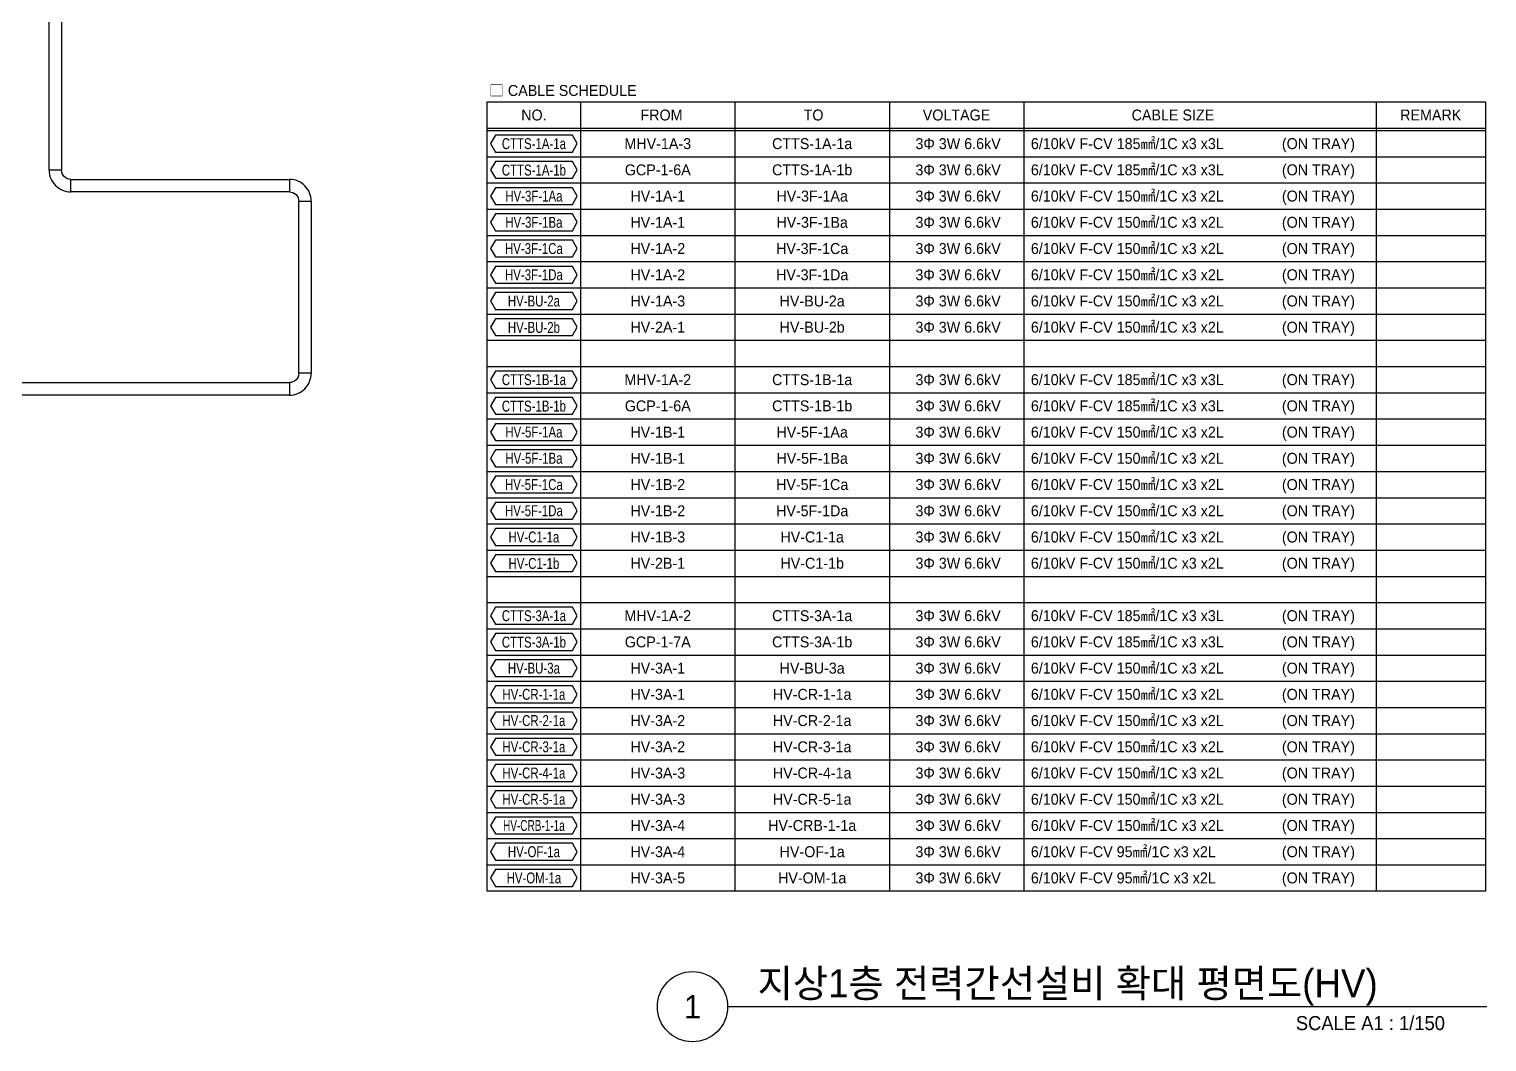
# Model space of a CAD drawing. Header units: millimetres. Extents: x 28900 to 374841, y -351975 to 849955.
# Drawn here: x 274913 to 321611, y -351975 to -319538 of the extents above; entities that cross this region are included whole.
import ezdxf
from ezdxf.enums import TextEntityAlignment as Align

# ---------------------------------------------------------------- set-up
doc = ezdxf.new("R2010")
doc.units = ezdxf.units.MM
doc.header["$LTSCALE"] = 150
for name, color, linetype in [('-----26 Electrical Cable Tray_HV_발전기 A', 6, 'Continuous'), ('-----26 Electrical Cable Tray_HV_발전기 B', 103, 'Continuous'), ('-----29 Cable Schedule', 1, 'Continuous'), ('-----29 Indicator', 1, 'Continuous'), ('-----29 주기', 1, 'Continuous'), ('-----30 Text', 2, 'Continuous'), ('-----41 Drawing Title', 2, 'Continuous')]:
    doc.layers.add(name, color=color, linetype=linetype)
doc.styles.add('ELEC', font='Dotum.ttf')

msp = doc.modelspace()

# ---------------------------------------------------------------- linework, layer by layer
at = {"layer": '-----26 Electrical Cable Tray_HV_발전기 A', "elevation": 0}
for points in [[(275550, -324050), (275550, -306350), (275950, -306350), (275950, -324050)], [(276250, -324350), (283250, -324350), (283250, -324750), (276250, -324750)], [(283550, -330561), (283550, -325050), (283950, -325050), (283950, -330561)], [(283250, -331261), (271040, -331261), (271040, -330861), (283250, -330861)]]:
    msp.add_lwpolyline(points, close=True, dxfattribs=at)
for points in [[(276250, -324350, -0.414214), (275950, -324050), (275950, -324050), (275950, -324050), (275950, -324050), (275550, -324050, 0.414214), (276250, -324750)], [(283250, -324750, -0.414214), (283550, -325050), (283550, -325050), (283550, -325050), (283550, -325050), (283950, -325050, 0.414214), (283250, -324350)], [(283550, -330561, -0.414214), (283250, -330861), (283250, -330861), (283250, -330861), (283250, -330861), (283250, -331261, 0.414214), (283950, -330561)]]:
    msp.add_lwpolyline(points, format="xyb", close=True, dxfattribs=at)
at = {"layer": '-----26 Electrical Cable Tray_HV_발전기 B', "elevation": 0}
for points in [[(275950, -304950), (275950, -324050), (275550, -324050), (275550, -304950)], [(276250, -324350), (283250, -324350), (283250, -324750), (276250, -324750)], [(283550, -330561), (283550, -325050), (283950, -325050), (283950, -330561)], [(283250, -331261), (271240, -331261), (271240, -330861), (283250, -330861)]]:
    msp.add_lwpolyline(points, close=True, dxfattribs=at)
for points in [[(276250, -324350, -0.414214), (275950, -324050), (275950, -324050), (275950, -324050), (275950, -324050), (275550, -324050, 0.414214), (276250, -324750)], [(283250, -324750, -0.414214), (283550, -325050), (283550, -325050), (283550, -325050), (283550, -325050), (283950, -325050, 0.414214), (283250, -324350)], [(283550, -330561, -0.414214), (283250, -330861), (283250, -330861), (283250, -330861), (283250, -330861), (283250, -331261, 0.414214), (283950, -330561)]]:
    msp.add_lwpolyline(points, format="xyb", close=True, dxfattribs=at)
at = {"layer": '-----41 Drawing Title', "color": 7}
msp.add_line((321611, -350850), (297289, -350850), dxfattribs=at)
msp.add_circle((296164, -350850), 1125, dxfattribs=at)

# ---------------------------------------------------------------- texts
at = {"layer": '-----41 Drawing Title', "color": 2, "style": 'ELEC'}
msp.add_text('지상1층 전력간선설비 확대 평면도(HV)', height=900, dxfattribs=at).set_placement((298248, -350550))
at = {"layer": '-----41 Drawing Title', "color": 7, "style": 'ELEC'}
msp.add_text('1', height=750, dxfattribs=at).set_placement((296164, -350850), align=Align.MIDDLE)
at = {"layer": '-----41 Drawing Title', "style": 'ELEC'}
msp.add_text('SCALE A1 : 1/150', height=450, dxfattribs=at).set_placement((320269, -351600), align=Align.RIGHT)

# ---------------------------------------------------------------- wipeouts: each hides what was drawn before it
at = {"color": 3}
msp.add_wipeout([(289588, -321868), (321565, -321868), (321565, -347145), (289588, -347145)], dxfattribs=at).dxf.layer = '-----26 Electrical Cable Tray_HV_발전기 B'

# ---------------------------------------------------------------- next in the draw order: linework, layer by layer
at = {"layer": '-----29 Cable Schedule'}
for p, q in [((292578, -321868), (292578, -322785)), ((297524, -321868), (297524, -322785)), ((302470, -321868), (302470, -322785)), ((306775, -321868), (306775, -322785)), ((318065, -321868), (318065, -322785))]:
    msp.add_line(p, q, dxfattribs=at)
at = {"layer": '-----29 Cable Schedule', "color": 3}
for p, q in [((289588, -322708), (321565, -322708)), ((289588, -322785), (321565, -322785))]:
    msp.add_line(p, q, dxfattribs=at)
at = {"layer": '-----29 Cable Schedule', "color": 1}
for p, q in [((292578, -322785), (292578, -347145)), ((297524, -322785), (297524, -347145)), ((302470, -322785), (302470, -347145)), ((306775, -322785), (306775, -347145)), ((318065, -322785), (318065, -347145)), ((289588, -323625), (321565, -323625)), ((289588, -324465), (321565, -324465)), ((289588, -325305), (321565, -325305)), ((289588, -326145), (321565, -326145)), ((289588, -326985), (321565, -326985)), ((289588, -327825), (321565, -327825)), ((289588, -328665), (321565, -328665)), ((289588, -329505), (321565, -329505)), ((289588, -330345), (321565, -330345)), ((289588, -331185), (321565, -331185)), ((289588, -332025), (321565, -332025)), ((289588, -332865), (321565, -332865)), ((289588, -333705), (321565, -333705)), ((289588, -334545), (321565, -334545)), ((289588, -335385), (321565, -335385)), ((289588, -336225), (321565, -336225)), ((289588, -337065), (321565, -337065)), ((289588, -337905), (321565, -337905)), ((289588, -338745), (321565, -338745)), ((289588, -339585), (321565, -339585)), ((289588, -340425), (321565, -340425)), ((289588, -341265), (321565, -341265)), ((289588, -342105), (321565, -342105)), ((289588, -342945), (321565, -342945)), ((289588, -343785), (321565, -343785)), ((289588, -344625), (321565, -344625)), ((289588, -345465), (321565, -345465)), ((289588, -346305), (321565, -346305))]:
    msp.add_line(p, q, dxfattribs=at)
at = {"layer": '-----29 Cable Schedule', "color": 3}
msp.add_lwpolyline([(289588, -321868), (321565, -321868), (321565, -347145), (289588, -347145)], close=True, dxfattribs=at)
at = {"layer": '-----29 주기'}
for points in [[(289848, -322936), (289693, -323205), (289848, -323475), (292318, -323475), (292473, -323205), (292318, -322936)], [(289848, -323776), (289693, -324045), (289848, -324315), (292318, -324315), (292473, -324045), (292318, -323776)], [(289848, -324616), (289693, -324885), (289848, -325155), (292318, -325155), (292473, -324885), (292318, -324616)], [(289848, -325456), (289693, -325725), (289848, -325995), (292318, -325995), (292473, -325725), (292318, -325456)], [(289848, -326296), (289693, -326565), (289848, -326835), (292318, -326835), (292473, -326565), (292318, -326296)], [(289848, -327136), (289693, -327405), (289848, -327675), (292318, -327675), (292473, -327405), (292318, -327136)], [(289848, -327976), (289693, -328245), (289848, -328515), (292318, -328515), (292473, -328245), (292318, -327976)], [(289848, -328816), (289693, -329085), (289848, -329355), (292318, -329355), (292473, -329085), (292318, -328816)], [(289848, -330496), (289693, -330765), (289848, -331035), (292318, -331035), (292473, -330765), (292318, -330496)], [(289848, -331336), (289693, -331605), (289848, -331875), (292318, -331875), (292473, -331605), (292318, -331336)], [(289848, -332176), (289693, -332445), (289848, -332715), (292318, -332715), (292473, -332445), (292318, -332176)], [(289848, -333016), (289693, -333285), (289848, -333555), (292318, -333555), (292473, -333285), (292318, -333016)], [(289848, -333856), (289693, -334125), (289848, -334395), (292318, -334395), (292473, -334125), (292318, -333856)], [(289848, -334696), (289693, -334965), (289848, -335235), (292318, -335235), (292473, -334965), (292318, -334696)], [(289848, -335536), (289693, -335805), (289848, -336075), (292318, -336075), (292473, -335805), (292318, -335536)], [(289848, -336376), (289693, -336645), (289848, -336915), (292318, -336915), (292473, -336645), (292318, -336376)], [(289848, -338056), (289693, -338325), (289848, -338595), (292318, -338595), (292473, -338325), (292318, -338056)], [(289848, -338896), (289693, -339165), (289848, -339435), (292318, -339435), (292473, -339165), (292318, -338896)], [(289848, -339736), (289693, -340005), (289848, -340275), (292318, -340275), (292473, -340005), (292318, -339736)], [(289848, -340576), (289693, -340845), (289848, -341115), (292318, -341115), (292473, -340845), (292318, -340576)], [(289848, -341416), (289693, -341685), (289848, -341955), (292318, -341955), (292473, -341685), (292318, -341416)], [(289848, -342256), (289693, -342525), (289848, -342795), (292318, -342795), (292473, -342525), (292318, -342256)], [(289848, -343096), (289693, -343365), (289848, -343635), (292318, -343635), (292473, -343365), (292318, -343096)], [(289848, -343936), (289693, -344205), (289848, -344475), (292318, -344475), (292473, -344205), (292318, -343936)], [(289848, -344776), (289693, -345045), (289848, -345315), (292318, -345315), (292473, -345045), (292318, -344776)], [(289848, -345616), (289693, -345885), (289848, -346155), (292318, -346155), (292473, -345885), (292318, -345616)], [(289848, -346456), (289693, -346725), (289848, -346995), (292318, -346995), (292473, -346725), (292318, -346456)]]:
    msp.add_lwpolyline(points, close=True, dxfattribs=at)

# ---------------------------------------------------------------- next in the draw order: texts
at = {"layer": '-----29 Indicator', "color": 2, "linetype": 'Continuous', "style": 'ELEC'}
msp.add_text('□ CABLE SCHEDULE', height=350, dxfattribs=at).set_placement((289646, -321503), align=Align.MIDDLE_LEFT)
at = {"layer": '-----30 Text', "style": 'ELEC'}
msp.add_text('NO.', height=350, dxfattribs=at).set_placement((291083, -322288), align=Align.MIDDLE)
for s, p in [('FROM', (295171, -322288)), ('TO', (300041, -322288)), ('VOLTAGE', (304621, -322288)), ('CABLE SIZE', (311554, -322288)), ('REMARK', (319815, -322288))]:
    msp.add_text(s, height=350, dxfattribs=at).set_placement(p, align=Align.MIDDLE_CENTER)
at = {"layer": '-----30 Text', "linetype": 'Continuous', "style": 'ELEC'}
for s, width, p in [('CTTS-1A-1a', 0.8, (291083, -323205)), ('CTTS-1A-1b', 0.8, (291083, -324045)), ('HV-3F-1Aa', 0.8, (291083, -324885)), ('HV-3F-1Ba', 0.8, (291083, -325725)), ('HV-3F-1Ca', 0.8, (291083, -326565)), ('HV-3F-1Da', 0.8, (291083, -327405)), ('HV-BU-2a', 0.8, (291083, -328245)), ('HV-BU-2b', 0.8, (291083, -329085)), ('CTTS-1B-1a', 0.8, (291083, -330765)), ('CTTS-1B-1b', 0.8, (291083, -331605)), ('HV-5F-1Aa', 0.8, (291083, -332445)), ('HV-5F-1Ba', 0.8, (291083, -333285)), ('HV-5F-1Ca', 0.8, (291083, -334125)), ('HV-5F-1Da', 0.8, (291083, -334965)), ('HV-C1-1a', 0.8, (291083, -335805)), ('HV-C1-1b', 0.8, (291083, -336645)), ('CTTS-3A-1a', 0.8, (291083, -338325)), ('CTTS-3A-1b', 0.8, (291083, -339165)), ('HV-BU-3a', 0.8, (291083, -340005)), ('HV-CR-1-1a', 0.8, (291083, -340845)), ('HV-CR-2-1a', 0.8, (291083, -341685)), ('HV-CR-3-1a', 0.8, (291083, -342525)), ('HV-CR-4-1a', 0.8, (291083, -343365)), ('HV-CR-5-1a', 0.8, (291083, -344205)), ('HV-CRB-1-1a', 0.7, (291083, -345045)), ('HV-OF-1a', 0.8, (291083, -345885)), ('HV-OM-1a', 0.8, (291083, -346725))]:
    msp.add_text(s, height=350, dxfattribs=dict(at, width=width)).set_placement(p, align=Align.MIDDLE)
at = {"layer": '-----30 Text', "color": 3, "style": 'ELEC'}
for s, p in [('MHV-1A-3', (295051, -323205)), ('CTTS-1A-1a', (299997, -323205)), ('3Φ 3W 6.6kV', (304672, -323205)), ('GCP-1-6A', (295051, -324045)), ('CTTS-1A-1b', (299997, -324045)), ('3Φ 3W 6.6kV', (304672, -324045)), ('HV-1A-1', (295051, -324885)), ('HV-3F-1Aa', (299997, -324885)), ('3Φ 3W 6.6kV', (304672, -324885)), ('HV-1A-1', (295051, -325725)), ('HV-3F-1Ba', (299997, -325725)), ('3Φ 3W 6.6kV', (304672, -325725)), ('HV-1A-2', (295051, -326565)), ('HV-3F-1Ca', (299997, -326565)), ('3Φ 3W 6.6kV', (304672, -326565)), ('HV-1A-2', (295051, -327405)), ('HV-3F-1Da', (299997, -327405)), ('3Φ 3W 6.6kV', (304672, -327405)), ('HV-1A-3', (295051, -328245)), ('HV-BU-2a', (299997, -328245)), ('3Φ 3W 6.6kV', (304672, -328245)), ('HV-2A-1', (295051, -329085)), ('HV-BU-2b', (299997, -329085)), ('3Φ 3W 6.6kV', (304672, -329085)), ('MHV-1A-2', (295051, -330765)), ('CTTS-1B-1a', (299997, -330765)), ('3Φ 3W 6.6kV', (304672, -330765)), ('GCP-1-6A', (295051, -331605)), ('CTTS-1B-1b', (299997, -331605)), ('3Φ 3W 6.6kV', (304672, -331605)), ('HV-1B-1', (295051, -332445)), ('HV-5F-1Aa', (299997, -332445)), ('3Φ 3W 6.6kV', (304672, -332445)), ('HV-1B-1', (295051, -333285)), ('HV-5F-1Ba', (299997, -333285)), ('3Φ 3W 6.6kV', (304672, -333285)), ('HV-1B-2', (295051, -334125)), ('HV-5F-1Ca', (299997, -334125)), ('3Φ 3W 6.6kV', (304672, -334125)), ('HV-1B-2', (295051, -334965)), ('HV-5F-1Da', (299997, -334965)), ('3Φ 3W 6.6kV', (304672, -334965)), ('HV-1B-3', (295051, -335805)), ('HV-C1-1a', (299997, -335805)), ('3Φ 3W 6.6kV', (304672, -335805)), ('HV-2B-1', (295051, -336645)), ('HV-C1-1b', (299997, -336645)), ('3Φ 3W 6.6kV', (304672, -336645)), ('MHV-1A-2', (295051, -338325)), ('CTTS-3A-1a', (299997, -338325)), ('3Φ 3W 6.6kV', (304672, -338325)), ('GCP-1-7A', (295051, -339165)), ('CTTS-3A-1b', (299997, -339165)), ('3Φ 3W 6.6kV', (304672, -339165)), ('HV-3A-1', (295051, -340005)), ('HV-BU-3a', (299997, -340005)), ('3Φ 3W 6.6kV', (304672, -340005)), ('HV-3A-1', (295051, -340845)), ('HV-CR-1-1a', (299997, -340845)), ('3Φ 3W 6.6kV', (304672, -340845)), ('HV-3A-2', (295051, -341685)), ('HV-CR-2-1a', (299997, -341685)), ('3Φ 3W 6.6kV', (304672, -341685)), ('HV-3A-2', (295051, -342525)), ('HV-CR-3-1a', (299997, -342525)), ('3Φ 3W 6.6kV', (304672, -342525)), ('HV-3A-3', (295051, -343365)), ('HV-CR-4-1a', (299997, -343365)), ('3Φ 3W 6.6kV', (304672, -343365)), ('HV-3A-3', (295051, -344205)), ('HV-CR-5-1a', (299997, -344205)), ('3Φ 3W 6.6kV', (304672, -344205)), ('HV-3A-4', (295051, -345045)), ('HV-CRB-1-1a', (299997, -345045)), ('3Φ 3W 6.6kV', (304672, -345045)), ('HV-3A-4', (295051, -345885)), ('HV-OF-1a', (299997, -345885)), ('3Φ 3W 6.6kV', (304672, -345885)), ('HV-3A-5', (295051, -346725)), ('HV-OM-1a', (299997, -346725)), ('3Φ 3W 6.6kV', (304672, -346725))]:
    msp.add_text(s, height=350, dxfattribs=at).set_placement(p, align=Align.MIDDLE_CENTER)
for s, p in [('6/10kV F-CV 185㎟/1C x3 x3L', (307004, -323205)), ('6/10kV F-CV 185㎟/1C x3 x3L', (307004, -324045)), ('6/10kV F-CV 150㎟/1C x3 x2L', (307004, -324885)), ('6/10kV F-CV 150㎟/1C x3 x2L', (307004, -325725)), ('6/10kV F-CV 150㎟/1C x3 x2L', (307004, -326565)), ('6/10kV F-CV 150㎟/1C x3 x2L', (307004, -327405)), ('6/10kV F-CV 150㎟/1C x3 x2L', (307004, -328245)), ('6/10kV F-CV 150㎟/1C x3 x2L', (307004, -329085)), ('6/10kV F-CV 185㎟/1C x3 x3L', (307004, -330765)), ('6/10kV F-CV 185㎟/1C x3 x3L', (307004, -331605)), ('6/10kV F-CV 150㎟/1C x3 x2L', (307004, -332445)), ('6/10kV F-CV 150㎟/1C x3 x2L', (307004, -333285)), ('6/10kV F-CV 150㎟/1C x3 x2L', (307004, -334125)), ('6/10kV F-CV 150㎟/1C x3 x2L', (307004, -334965)), ('6/10kV F-CV 150㎟/1C x3 x2L', (307004, -335805)), ('6/10kV F-CV 150㎟/1C x3 x2L', (307004, -336645)), ('6/10kV F-CV 185㎟/1C x3 x3L', (307004, -338325)), ('6/10kV F-CV 185㎟/1C x3 x3L', (307004, -339165)), ('6/10kV F-CV 150㎟/1C x3 x2L', (307004, -340005)), ('6/10kV F-CV 150㎟/1C x3 x2L', (307004, -340845)), ('6/10kV F-CV 150㎟/1C x3 x2L', (307004, -341685)), ('6/10kV F-CV 150㎟/1C x3 x2L', (307004, -342525)), ('6/10kV F-CV 150㎟/1C x3 x2L', (307004, -343365)), ('6/10kV F-CV 150㎟/1C x3 x2L', (307004, -344205)), ('6/10kV F-CV 150㎟/1C x3 x2L', (307004, -345045)), ('6/10kV F-CV 95㎟/1C x3 x2L', (307004, -345885)), ('6/10kV F-CV 95㎟/1C x3 x2L', (307004, -346725))]:
    msp.add_text(s, height=350, dxfattribs=at).set_placement(p, align=Align.MIDDLE_LEFT)
for p in [(317386, -323205), (317386, -324045), (317386, -324885), (317386, -325725), (317386, -326565), (317386, -327405), (317386, -328245), (317386, -329085), (317386, -330765), (317386, -331605), (317386, -332445), (317386, -333285), (317386, -334125), (317386, -334965), (317386, -335805), (317386, -336645), (317386, -338325), (317386, -339165), (317386, -340005), (317386, -340845), (317386, -341685), (317386, -342525), (317386, -343365), (317386, -344205), (317386, -345045), (317386, -345885), (317386, -346725)]:
    msp.add_text('(ON TRAY)', height=350, dxfattribs=at).set_placement(p, align=Align.MIDDLE_RIGHT)

doc.saveas('drawing.dxf')
